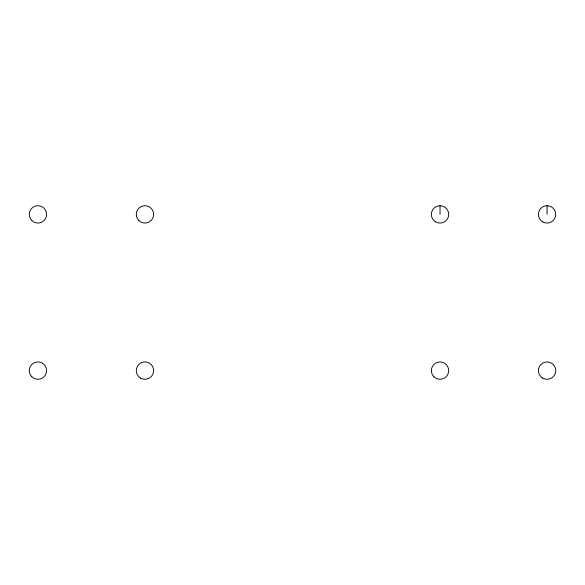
<?xml version="1.0" encoding="UTF-8"?>
<svg xmlns="http://www.w3.org/2000/svg" width="585" height="585" viewBox="0 0 585 585"><rect width="100%" height="100%" fill="white"/><g stroke="black" fill="none" stroke-linecap="round" stroke-linejoin="round"><path stroke-width="0.88" d="M547.07 205.715L547.07 214.395M440.037 205.715L440.037 214.395M435.693 221.905A8.68 8.68 0 0 0 448.717 214.395A8.68 8.68 0 0 0 435.693 206.878A8.68 8.68 0 0 0 435.693 221.905M542.734 221.905A8.68 8.68 0 0 0 555.75 214.395A8.68 8.68 0 0 0 542.734 206.878A8.68 8.68 0 0 0 542.734 221.905M138.828 220.53A8.68 8.68 0 0 0 153.35 216.64A8.68 8.68 0 0 0 142.718 206.008A8.68 8.68 0 0 0 138.828 220.53M31.795 220.53A8.68 8.68 0 0 0 46.31 216.64A8.68 8.68 0 0 0 35.685 206.008A8.68 8.68 0 0 0 31.795 220.53M542.734 378.122A8.68 8.68 0 0 0 555.75 370.605A8.68 8.68 0 0 0 542.734 363.095A8.68 8.68 0 0 0 542.734 378.122M433.902 376.747A8.68 8.68 0 0 0 448.417 372.85A8.68 8.68 0 0 0 437.792 362.225A8.68 8.68 0 0 0 433.902 376.747M140.627 378.122A8.68 8.68 0 0 0 153.643 370.605A8.68 8.68 0 0 0 140.627 363.095A8.68 8.68 0 0 0 140.627 378.122M31.795 376.747A8.68 8.68 0 0 0 46.31 372.85A8.68 8.68 0 0 0 35.685 362.225A8.68 8.68 0 0 0 31.795 376.747"/></g></svg>
